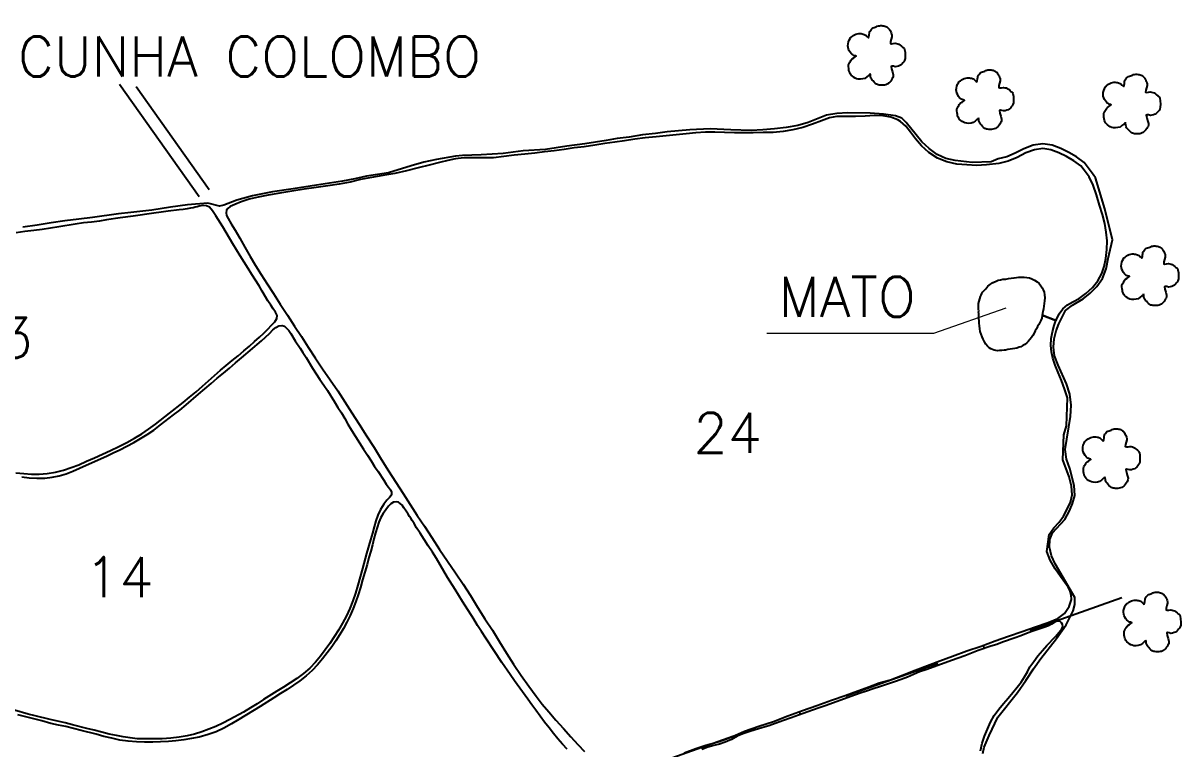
# Model space of a CAD drawing. Extents: x 724956 to 730896, y 7806909 to 7811109.
# Drawn here: x 727120 to 727872, y 7809967 to 7810439 of the extents above; entities that cross this region are included whole.
import ezdxf

# ---------------------------------------------------------------- set-up
doc = ezdxf.new("R2010")
doc.units = 0
doc.header["$MEASUREMENT"] = 0
doc.linetypes.add('CONTINUO', pattern=[0])
doc.linetypes.add('DASHDOT', pattern=[25.4, 12.7, -6.35, 0, -6.35])
for name, color, linetype in [('0114000131', 1, 'Continuous'), ('0114000131013', 5, 'Continuous'), ('0114000131014', 5, 'Continuous'), ('0114000131015', 5, 'Continuous'), ('0114000131019', 5, 'Continuous'), ('0114000131024', 5, 'Continuous'), ('_SIMBOLO ARVORE', 118, 'Continuous'), ('ESTRADA', 1, 'Continuous'), ('MATO', 3, 'Continuous'), ('REDE_DE_LUZ', 6, 'DASHDOT'), ('TEXTO_CONFRONTANTES', 7, 'Continuous'), ('TEXTO_NUN_TAL', 7, 'Continuous'), ('TG', 7, 'CONTINUO')]:
    doc.layers.add(name, color=color, linetype=linetype)
doc.layers.add('TEXTO_DIVERSOS', color=7, linetype='Continuous', lineweight=5)
doc.styles.add('Simplex', font='simplex.shx')

# ---------------------------------------------------------------- blocks, each defined once
blk = doc.blocks.new('92C4C93630411DD16ADE60')
at = {"layer": 'TG', "color": 94, "linetype": 'CONTINUO'}
blk.add_polyline3d([(727079.207964, 7809617.410039, 0), (727078.622403, 7809616.878115, 0), (727077.940319, 7809616.272095, 0), (727077.179466, 7809615.7071, 0), (727076.317577, 7809615.471178, 0), (727075.442443, 7809615.376827, 0), (727074.601834, 7809615.409472, 0), (727073.917431, 7809615.557139, 0), (727073.307658, 7809615.800701, 0), (727072.764851, 7809616.123631, 0), (727072.259699, 7809616.506016, 0), (727071.822418, 7809616.937259, 0), (727071.461579, 7809617.403375, 0), (727071.215591, 7809617.846502, 0), (727071.040807, 7809618.329443, 0), (727070.923417, 7809618.871125, 0), (727070.808649, 7809619.589675, 0), (727070.75438, 7809620.330415, 0), (727070.777523, 7809621.037869, 0), (727070.957596, 7809621.560737, 0), (727071.201955, 7809622.011237, 0), (727071.480562, 7809622.405763, 0), (727071.688498, 7809622.765217, 0), (727071.926761, 7809623.098102, 0), (727072.221471, 7809623.41743, 0), (727072.790196, 7809623.788164, 0), (727073.324021, 7809624.132402, 0), (727073.70548, 7809624.424193, 0), (727073.539872, 7809624.545041, 0), (727073.194893, 7809624.630949, 0), (727072.761005, 7809624.725373, 0), (727072.458153, 7809624.905561, 0), (727072.150204, 7809625.155837, 0), (727071.830508, 7809625.494318, 0), (727071.430999, 7809625.994258, 0), (727071.052505, 7809626.57728, 0), (727070.734434, 7809627.220145, 0), (727070.564327, 7809627.880718, 0), (727070.497371, 7809628.568832, 0), (727070.536882, 7809629.275421, 0), (727070.737412, 7809630.051308, 0), (727071.012614, 7809630.782624, 0), (727071.327378, 7809631.415389, 0), (727071.568012, 7809631.748048, 0), (727071.836922, 7809631.984872, 0), (727072.157935, 7809632.182558, 0), (727072.61665, 7809632.516385, 0), (727073.12879, 7809632.835532, 0), (727073.671849, 7809633.107757, 0), (727074.212789, 7809633.242116, 0), (727074.747542, 7809633.309102, 0), (727075.261503, 7809633.320504, 0), (727075.718051, 7809633.298345, 0), (727076.141116, 7809633.236501, 0), (727076.532609, 7809633.139085, 0), (727076.878983, 7809633.027332, 0), (727077.209203, 7809632.875388, 0), (727077.536775, 7809632.674519, 0), (727077.936147, 7809632.237386, 0), (727078.314179, 7809631.867821, 0), (727078.638673, 7809631.691051, 0), (727078.798841, 7809632.196323, 0), (727078.900015, 7809632.871819, 0), (727078.968937, 7809633.569743, 0), (727079.038796, 7809633.87513, 0), (727079.125053, 7809634.107733, 0), (727079.249615, 7809634.320135, 0), (727079.470481, 7809634.678687, 0), (727079.746399, 7809635.036879, 0), (727080.072207, 7809635.361967, 0), (727080.457219, 7809635.544258, 0), (727080.870942, 7809635.685672, 0), (727081.29736, 7809635.811179, 0), (727081.690247, 7809636.003211, 0), (727082.08645, 7809636.186178, 0), (727082.492607, 7809636.341953, 0), (727082.935212, 7809636.423122, 0), (727083.386158, 7809636.462807, 0), (727083.837192, 7809636.464843, 0), (727084.277139, 7809636.441156, 0), (727084.702861, 7809636.381426, 0), (727085.108299, 7809636.283424, 0), (727085.480778, 7809636.137916, 0), (727085.825813, 7809635.954928, 0), (727086.142301, 7809635.737486, 0), (727086.419216, 7809635.503249, 0), (727086.672829, 7809635.229625, 0), (727086.909482, 7809634.908659, 0), (727087.159431, 7809634.504599, 0), (727087.387174, 7809634.058136, 0), (727087.581123, 7809633.582163, 0), (727087.737229, 7809633.15633, 0), (727087.830706, 7809632.676707, 0), (727087.84431, 7809632.10612, 0), (727087.573481, 7809631.169653, 0), (727087.328776, 7809630.246183, 0), (727087.233438, 7809629.476846, 0), (727087.711917, 7809629.341669, 0), (727088.360344, 7809629.388723, 0), (727089.076054, 7809629.504975, 0), (727089.60811, 7809629.445312, 0), (727090.113332, 7809629.327832, 0), (727090.600263, 7809629.138558, 0), (727091.116084, 7809628.795495, 0), (727091.601726, 7809628.403693, 0), (727092.036756, 7809628.000188, 0), (727092.370623, 7809627.816515, 0), (727092.635601, 7809627.549332, 0), (727092.833843, 7809627.0898, 0), (727092.996192, 7809625.951312, 0), (727093.074599, 7809624.686116, 0), (727093.049704, 7809623.468694, 0), (727092.836189, 7809622.778236, 0), (727092.530118, 7809622.255984, 0), (727092.161597, 7809621.847888, 0), (727091.81995, 7809621.425711, 0), (727091.431653, 7809621.065233, 0), (727090.982398, 7809620.768047, 0), (727090.394045, 7809620.535132, 0), (727089.763991, 7809620.369151, 0), (727089.125803, 7809620.272153, 0), (727088.44579, 7809620.454573, 0), (727087.875217, 7809620.553789, 0), (727087.49809, 7809620.415563, 0), (727087.696341, 7809619.41009, 0), (727088.032613, 7809618.215376, 0), (727088.367473, 7809617.03386, 0), (727088.3416, 7809616.430535, 0), (727088.200363, 7809615.97337, 0), (727087.969244, 7809615.592888, 0), (727087.68391, 7809615.104544, 0), (727087.35202, 7809614.640231, 0), (727086.99142, 7809614.21677, 0), (727086.661346, 7809613.875292, 0), (727086.307205, 7809613.590085, 0), (727085.915795, 7809613.359745, 0), (727085.433211, 7809613.18167, 0), (727084.917487, 7809613.056549, 0), (727084.385953, 7809612.983873, 0), (727083.861018, 7809612.974114, 0), (727083.35112, 7809613.007549, 0), (727082.869778, 7809613.075436, 0), (727082.475414, 7809613.121535, 0), (727082.102965, 7809613.22022, 0), (727081.732271, 7809613.398368, 0), (727081.287548, 7809613.772136, 0), (727080.845978, 7809614.212164, 0), (727080.429119, 7809614.678372, 0), (727080.07745, 7809615.041628, 0), (727079.779416, 7809615.417689, 0), (727079.542385, 7809615.833259, 0), (727079.449911, 7809616.466542, 0), (727079.376033, 7809617.079124, 0), (727079.270974, 7809617.584086, 0)], dxfattribs=at)

msp = doc.modelspace()

# ---------------------------------------------------------------- linework, layer by layer
at = {"layer": '0114000131'}
msp.add_lwpolyline([(727743.51, 7809964.37), (727744.39, 7809968.3), (727747.47, 7809976.01), (727753.2, 7809987.91), (727765.92, 7810003.93), (727771.44, 7810011.67), (727776.33, 7810019.37), (727781.16, 7810026.06), (727791.28, 7810038.91), (727797.69, 7810047.9), (727802.23, 7810056.88), (727803.25, 7810061.18), (727803.24, 7810065.72), (727790.51, 7810087.49), (727788.06, 7810092.74), (727786.82, 7810098.26), (727787, 7810103.22), (727788.72, 7810107.59), (727796.8, 7810116.35), (727799.79, 7810121.94), (727801.73, 7810126.71), (727803.24, 7810132), (727802.92, 7810138.3), (727799.99, 7810149.53), (727797.82, 7810155.48), (727797, 7810161.78), (727800.5, 7810183.19), (727800.78, 7810190.51), (727799.94, 7810197.65), (727797.87, 7810204.39), (727792.33, 7810216.51), (727790.14, 7810222.54), (727789.31, 7810228.26), (727789.88, 7810233.66), (727791.19, 7810238.86), (727792.77, 7810243.47), (727797.16, 7810251.99), (727801.71, 7810255.64), (727808.67, 7810259.72), (727813.22, 7810263.32), (727817.57, 7810267.64), (727821.2, 7810272.92), (727823.53, 7810279.1), (727825.02, 7810285.88), (727827.72, 7810297.98), (727822.75, 7810318.24), (727816.78, 7810338.37), (727815.14, 7810340.51), (727809.25, 7810348.18), (727804.27, 7810351.85), (727799.29, 7810354.78), (727794.09, 7810357.37), (727788.51, 7810359.5), (727782.45, 7810360.36), (727776.21, 7810359.5), (727770.18, 7810357.19), (727764.52, 7810354.23), (727759.02, 7810351.97), (727753.4, 7810350.58), (727748.92, 7810348.77), (727736.55, 7810348.21), (727725.36, 7810349.46), (727719.46, 7810350.91), (727713.72, 7810353.4), (727708.46, 7810357.3), (727703.9, 7810361.76), (727700.07, 7810366.11), (727693.6, 7810374.3), (727690.87, 7810376.96), (727686.63, 7810378.63), (727678.98, 7810379.69), (727670.11, 7810380.3), (727655.78, 7810380.4), (727648.48, 7810380.17), (727641.8, 7810378.88), (727629.94, 7810374.14), (727623.17, 7810372.18), (727615.69, 7810371.07), (727607.93, 7810370.17), (727600.34, 7810369.46), (727592.92, 7810369.07), (727579.67, 7810369.41), (727566.11, 7810370.18), (727552.88, 7810369.48), (727538.31, 7810368.17), (727530.73, 7810367.14), (727522.28, 7810366.12), (727513.63, 7810364.78), (727505.82, 7810363.8), (727498.66, 7810362.59), (727484.63, 7810360.27), (727472.93, 7810358.77), (727459.1, 7810356.7), (727444.61, 7810355.86), (727431.67, 7810354.14), (727417.4, 7810353.15), (727405.21, 7810352.78), (727400.67, 7810352.25), (727388.19, 7810350.26), (727380.08, 7810348.37), (727371.81, 7810346.07), (727357.13, 7810341.58), (727342.73, 7810339.26), (727335.14, 7810337.71), (727327.09, 7810336.17), (727318.69, 7810334.81), (727310.34, 7810333.53), (727295.08, 7810331.05), (727281.79, 7810329.13), (727268.71, 7810326.64), (727258.47, 7810323.86), (727249.97, 7810320.55), (727247.19, 7810319.83), (727239.75, 7810321.92), (727226.49, 7810320.65), (727215.47, 7810319.16), (727203.29, 7810317.3), (727189.51, 7810315.68), (727181.67, 7810314.8), (727164.66, 7810312.53), (727155.69, 7810311.42), (727146.67, 7810310.34), (727137.71, 7810309.09), (727128.65, 7810307.6), (727119.49, 7810306.19)], dxfattribs=at)
at = {"layer": '0114000131013'}
msp.add_lwpolyline([(727114.87, 7810146.54), (727119.95, 7810146.12), (727124.91, 7810145.75), (727129.91, 7810145.82), (727135.15, 7810146.21), (727140.57, 7810146.95), (727145.84, 7810148.3), (727150.83, 7810150.02), (727155.76, 7810151.9), (727160.84, 7810154.11), (727165.96, 7810156.41), (727171.16, 7810158.71), (727176.41, 7810161.14), (727181.71, 7810163.64), (727186.94, 7810166.39), (727191.96, 7810169.16), (727196.68, 7810172.04), (727201.15, 7810175), (727205.66, 7810178.25), (727214.83, 7810185.28), (727223.57, 7810192.34), (727227.77, 7810195.85), (727231.99, 7810199.35), (727236.1, 7810202.89), (727240.15, 7810206.44), (727244.07, 7810209.91), (727247.78, 7810213.25), (727251.61, 7810216.37), (727255.47, 7810219.6), (727259.36, 7810222.72), (727263.06, 7810225.87), (727266.68, 7810228.84), (727269.99, 7810231.93), (727273.14, 7810234.7), (727276.03, 7810237.37), (727278.61, 7810240.04), (727281.11, 7810242.48), (727283.2, 7810244.69), (727284.55, 7810246.83), (727284.64, 7810248.88), (727283.7, 7810250.99), (727282.2, 7810253.15), (727280.52, 7810255.62), (727278.74, 7810258.46), (727275.03, 7810264.58), (727272.97, 7810268.11), (727270.74, 7810271.82), (727268.3, 7810275.56), (727265.88, 7810279.45), (727260.67, 7810287.54), (727258.22, 7810291.5), (727255.87, 7810295.44), (727251.57, 7810302.73), (727249.47, 7810306.36), (727244.85, 7810313.53), (727242.68, 7810316.78), (727240.81, 7810319.14), (727238.69, 7810320.18), (727236.25, 7810320.33), (727234.11, 7810319.88), (727232.72, 7810319.52), (727231.5, 7810319.25), (727230.11, 7810318.85), (727228.4, 7810318.52), (727226.19, 7810318.21), (727223.59, 7810317.78), (727220.94, 7810317.44), (727213.78, 7810316.59), (727209.3, 7810316.03), (727204.55, 7810315.3), (727200.06, 7810314.57), (727195.68, 7810314), (727191.21, 7810313.47), (727182.59, 7810312.28), (727173.87, 7810310.88), (727169.15, 7810310.2), (727164.03, 7810309.56), (727158.74, 7810308.95), (727153.4, 7810308.18), (727142.72, 7810306.34), (727137.37, 7810305.53), (727131.98, 7810304.81), (727126.44, 7810304.11), (727120.76, 7810303.33), (727114.97, 7810302.49)], dxfattribs=at)
at = {"layer": '0114000131014'}
msp.add_lwpolyline([(727118.71, 7810143.93), (727123.4, 7810143.41), (727128.48, 7810143.2), (727133.69, 7810143.23), (727138.35, 7810143.74), (727142.95, 7810144.64), (727147.51, 7810145.96), (727151.89, 7810147.66), (727156.2, 7810149.62), (727160.57, 7810151.54), (727173.71, 7810157.5), (727178.06, 7810159.52), (727182.48, 7810161.65), (727186.98, 7810163.94), (727191.49, 7810166.31), (727195.95, 7810168.82), (727200.31, 7810171.48), (727204.62, 7810174.43), (727208.87, 7810177.71), (727217.38, 7810184.23), (727221.45, 7810187.44), (727225.48, 7810190.74), (727233.64, 7810197.65), (727241.79, 7810204.62), (727245.73, 7810208.05), (727249.73, 7810211.45), (727253.67, 7810214.72), (727257.58, 7810218.02), (727261.45, 7810221.34), (727268.66, 7810227.42), (727271.8, 7810230.1), (727274.62, 7810232.44), (727277.14, 7810234.69), (727279.67, 7810237.15), (727281.89, 7810239.46), (727283.81, 7810241.07), (727285.79, 7810242.02), (727287.87, 7810242.33), (727289.57, 7810241.82), (727290.86, 7810240.69), (727292.21, 7810239.16), (727293.64, 7810237.06), (727296.51, 7810232.38), (727299.68, 7810227.66), (727301.47, 7810224.82), (727303.48, 7810221.51), (727307.75, 7810214.54), (727310.02, 7810210.94), (727312.46, 7810207.19), (727315, 7810203.59), (727317.4, 7810200.13), (727321.97, 7810192.78), (727324.13, 7810189.1), (727326.43, 7810185.55), (727328.69, 7810182.02), (727330.74, 7810178.29), (727333.05, 7810174.34), (727335.55, 7810170.2), (727338.2, 7810166.1), (727340.8, 7810162.1), (727343.43, 7810158.12), (727345.87, 7810154.33), (727348.06, 7810150.79), (727350.29, 7810147.38), (727353.95, 7810141.82), (727355.66, 7810139.27), (727357.12, 7810137.27), (727358.36, 7810135.6), (727359.03, 7810134.11), (727358.96, 7810132.68), (727358.62, 7810131.75), (727357.69, 7810130.56), (727356.06, 7810128.84), (727354.02, 7810126.29), (727351.97, 7810122.83), (727350.23, 7810119.04), (727348.95, 7810115.33), (727347.78, 7810111.57), (727346.6, 7810107.5), (727345.37, 7810103.2), (727342.86, 7810094.19), (727340.23, 7810084.38), (727338.74, 7810079.15), (727337.23, 7810073.72), (727335.67, 7810068.41), (727333.98, 7810063.43), (727331.97, 7810058.56), (727329.69, 7810053.68), (727327.15, 7810048.93), (727324.57, 7810044.33), (727321.79, 7810039.98), (727318.9, 7810035.73), (727315.98, 7810031.57), (727312.98, 7810027.53), (727309.66, 7810023.63), (727306, 7810019.78), (727301.88, 7810016.2), (727297.51, 7810013), (727293.17, 7810010.12), (727288.81, 7810007.4), (727284.41, 7810004.82), (727275.88, 7809999.42), (727271.67, 7809996.63), (727267.3, 7809993.86), (727262.88, 7809991.21), (727253.95, 7809986.35), (727249.46, 7809984.05), (727244.84, 7809981.89), (727240.33, 7809979.99), (727235.73, 7809978.4), (727231.08, 7809976.92), (727226.16, 7809975.78), (727220.92, 7809974.89), (727215.5, 7809974.24), (727209.96, 7809973.83), (727204.34, 7809973.71), (727198.68, 7809973.71), (727193.62, 7809973.91), (727189.13, 7809974.41), (727184.7, 7809975.04), (727180.23, 7809975.89), (727175.59, 7809976.91), (727170.68, 7809978.11), (727165.72, 7809979.46), (727160.89, 7809980.63), (727151.68, 7809982.98), (727147.01, 7809984.11), (727137.11, 7809986.43), (727127.46, 7809988.75), (727122.92, 7809989.92), (727113.95, 7809992.4)], dxfattribs=at)
at = {"layer": '0114000131015'}
msp.add_lwpolyline([(727473.18, 7809967.05), (727470.2, 7809970.39), (727467.27, 7809973.83), (727464.32, 7809977.36), (727461.44, 7809981.01), (727458.47, 7809984.67), (727455.58, 7809988.6), (727452.95, 7809992.41), (727450.26, 7809995.86), (727447.64, 7809999.49), (727439, 7810011.49), (727436.08, 7810015.63), (727430.78, 7810023.38), (727425.79, 7810030.88), (727420.32, 7810039.26), (727417.61, 7810043.44), (727415.04, 7810047.48), (727412.58, 7810051.45), (727405.19, 7810063.04), (727402.81, 7810067.01), (727400.43, 7810070.79), (727395.53, 7810078.64), (727393.02, 7810082.74), (727390.58, 7810086.87), (727388.21, 7810090.97), (727385.59, 7810095), (727382.89, 7810099.1), (727380.23, 7810103.32), (727377.65, 7810107.36), (727375.4, 7810110.96), (727373.71, 7810113.76), (727372.54, 7810115.64), (727371.58, 7810117.07), (727370.7, 7810118.34), (727369.78, 7810119.83), (727368.53, 7810121.78), (727367.12, 7810123.81), (727365.89, 7810125.6), (727364.76, 7810126.74), (727363.56, 7810127.64), (727361.97, 7810127.88), (727360.26, 7810127.46), (727358.58, 7810126.44), (727357.01, 7810124.87), (727355.3, 7810122.68), (727353.56, 7810120.23), (727352.04, 7810117.51), (727350.83, 7810114.51), (727349.68, 7810111.2), (727348.59, 7810107.58), (727347.57, 7810103.76), (727346.62, 7810099.82), (727345.59, 7810095.82), (727344.4, 7810091.63), (727343.13, 7810087.06), (727340.28, 7810077.16), (727338.92, 7810072.14), (727337.48, 7810067.47), (727335.92, 7810063), (727334.2, 7810058.47), (727332.25, 7810053.94), (727330.07, 7810049.59), (727327.79, 7810045.49), (727325.4, 7810041.6), (727322.87, 7810037.56), (727320.18, 7810033.55), (727317.3, 7810029.62), (727314.22, 7810025.79), (727310.93, 7810021.95), (727307.45, 7810018.13), (727303.61, 7810014.66), (727299.54, 7810011.55), (727295.36, 7810008.65), (727291.15, 7810005.95), (727286.94, 7810003.21), (727282.58, 7810000.51), (727273.65, 7809994.89), (727259.8, 7809986.4), (727255.09, 7809983.6), (727250.05, 7809980.81), (727245.03, 7809978.43), (727239.9, 7809976.57), (727234.02, 7809974.81), (727224.03, 7809973.13), (727218.93, 7809972.5), (727213.97, 7809972.12), (727208.98, 7809971.9), (727203.84, 7809971.74), (727198.56, 7809971.69), (727193.17, 7809971.85), (727187.75, 7809972.31), (727182.39, 7809973.05), (727177.15, 7809974.17), (727171.98, 7809975.42), (727166.98, 7809976.76), (727157.21, 7809979.23), (727147.36, 7809981.8), (727142.67, 7809982.66), (727137.58, 7809983.67), (727131.81, 7809985.56), (727126.53, 7809986.82), (727121.29, 7809988.13), (727116.22, 7809989.5)], dxfattribs=at)
at = {"layer": '0114000131019'}
msp.add_lwpolyline([(727741.84, 7809966.06), (727743.09, 7809970.94), (727744.6, 7809975.59), (727746.4, 7809980.12), (727748.37, 7809984.6), (727750.89, 7809989.02), (727753.82, 7809993.1), (727756.82, 7809996.72), (727759.9, 7810000.26), (727763.04, 7810003.81), (727765.86, 7810007.29), (727768.32, 7810010.71), (727770.51, 7810014.14), (727772.4, 7810017.44), (727774.06, 7810020.63), (727776.59, 7810024.09), (727779.23, 7810027.64), (727782.23, 7810031.14), (727785.16, 7810034.38), (727790.61, 7810040.31), (727793.08, 7810043.09), (727794.8, 7810045.25), (727795.43, 7810046.83), (727795.3, 7810048.04), (727794.58, 7810049.24), (727793.65, 7810049.95), (727792.51, 7810050.27), (727791.18, 7810050.07), (727789.82, 7810049.28), (727788.13, 7810048.23), (727786.15, 7810047.23), (727783.73, 7810046.28), (727775.33, 7810043.47), (727771.89, 7810042.23), (727768.16, 7810040.79), (727764.37, 7810039.46), (727756.33, 7810036.53), (727752.46, 7810035.17), (727748.62, 7810034), (727740.48, 7810031.11), (727736.06, 7810029.5), (727731.75, 7810027.78), (727727.41, 7810026.14), (727723.08, 7810024.61), (727718.86, 7810023.21), (727706.34, 7810018.74), (727702.38, 7810017.24), (727698.38, 7810015.65), (727694.51, 7810013.96), (727690.42, 7810012.38), (727686.09, 7810010.84), (727681.53, 7810009.35), (727676.84, 7810007.88), (727672.15, 7810006.35), (727667.76, 7810004.78), (727663.7, 7810003.43), (727655.33, 7810000.47), (727641.58, 7809995.49), (727637.07, 7809993.93), (727632.75, 7809992.5), (727623.64, 7809989.27), (727618.82, 7809987.49), (727613.95, 7809985.74), (727609.16, 7809983.93), (727604.41, 7809982.33), (727599.8, 7809980.9), (727595.49, 7809979.64), (727591.44, 7809978.37), (727587.52, 7809977.09), (727583.79, 7809975.44), (727580.06, 7809973.32), (727576.05, 7809971.59), (727572.18, 7809970.35), (727568.56, 7809969.41), (727564.64, 7809968.45), (727560.87, 7809966.78)], dxfattribs=at)
at = {"layer": '0114000131024'}
msp.add_lwpolyline([(727549.34, 7809964.71), (727556.89, 7809967.61), (727563.32, 7809969.67), (727569.06, 7809971.3), (727571.97, 7809972.17), (727578.6, 7809974.54), (727580.79, 7809975.4), (727588.59, 7809978.81), (727597.76, 7809981.98), (727607.38, 7809985.06), (727616.75, 7809988.76), (727626.18, 7809992.11), (727635.45, 7809995.52), (727645.1, 7809999.01), (727654.03, 7810002.07), (727662.11, 7810004.94), (727669.32, 7810007.69), (727676.01, 7810010.09), (727683.42, 7810012.19), (727691.13, 7810015.22), (727699.38, 7810018.51), (727707.57, 7810021.51), (727715.57, 7810024.45), (727723.8, 7810027.53), (727732.96, 7810030.91), (727742.47, 7810034.12), (727751.56, 7810037.37), (727760.19, 7810040.56), (727768.94, 7810043.52), (727777.79, 7810046.49), (727785.95, 7810049.39), (727792.14, 7810051.99), (727796.45, 7810055.24), (727799.63, 7810059.68), (727801.08, 7810064.31), (727800.9, 7810067.39), (727800.23, 7810069.66), (727798.87, 7810072.24), (727796.72, 7810075.42), (727793.86, 7810079.29), (727790.38, 7810084.25), (727787.19, 7810089.83), (727785.13, 7810095.53), (727786.52, 7810106.56), (727789.65, 7810110.86), (727792.97, 7810114.61), (727795.9, 7810118.56), (727798.35, 7810122.98), (727800.45, 7810127.5), (727801.53, 7810132.27), (727801.12, 7810137.87), (727799.51, 7810143.92), (727795.42, 7810154.99), (727796.15, 7810171.21), (727797.88, 7810177.06), (727798.43, 7810195.43), (727796.64, 7810201.12), (727794.51, 7810206.55), (727792.44, 7810211.71), (727790.38, 7810216.6), (727788.99, 7810221.11), (727788.12, 7810225.2), (727787.76, 7810229.4), (727787.97, 7810233.95), (727788.73, 7810238.3), (727789.81, 7810242.43), (727790.99, 7810245.55), (727782.05, 7810249.1), (727781.7, 7810247.16), (727781.11, 7810245.61), (727780.45, 7810244.3), (727779.76, 7810242.89), (727779.08, 7810241.62), (727778.36, 7810240.27), (727777.55, 7810238.79), (727776.75, 7810237.34), (727775.91, 7810235.87), (727775.04, 7810234.45), (727774.08, 7810233.18), (727773.02, 7810232.02), (727772.04, 7810231.05), (727770.67, 7810230.04), (727769.44, 7810229.29), (727768.16, 7810228.53), (727767.08, 7810228.16), (727765.65, 7810227.67), (727764.27, 7810227.42), (727762.83, 7810227.2), (727761.24, 7810226.94), (727759.62, 7810226.69), (727758.26, 7810226.36), (727757.25, 7810226.36), (727755.81, 7810226.1), (727754.38, 7810225.99), (727753.06, 7810225.96), (727751.97, 7810226.05), (727750.76, 7810226.33), (727749.64, 7810226.72), (727748.61, 7810227.23), (727747.59, 7810227.91), (727746.51, 7810228.89), (727745.41, 7810230.26), (727744.53, 7810231.76), (727743.63, 7810233.36), (727743.01, 7810234.99), (727742.4, 7810236.66), (727741.79, 7810238.48), (727741.48, 7810240.26), (727741.25, 7810242.03), (727741.06, 7810243.93), (727741.01, 7810245.44), (727740.88, 7810246.84), (727740.79, 7810247.91), (727740.84, 7810248.98), (727740.8, 7810250.16), (727740.69, 7810250.97), (727740.74, 7810251.89), (727740.7, 7810252.84), (727740.59, 7810254.06), (727740.62, 7810255.24), (727740.66, 7810256.69), (727741, 7810258.13), (727741.43, 7810259.56), (727741.96, 7810261.18), (727742.4, 7810261.97), (727742.88, 7810263.02), (727743.31, 7810263.99), (727743.97, 7810264.72), (727744.59, 7810265.39), (727745.3, 7810266.18), (727746, 7810266.96), (727746.79, 7810267.93), (727747.51, 7810268.51), (727748.39, 7810269.18), (727749.12, 7810269.76), (727750.63, 7810270.56), (727752.15, 7810271.23), (727753.44, 7810271.7), (727754.97, 7810271.97), (727756.53, 7810272.39), (727758.31, 7810272.5), (727760.1, 7810272.77), (727761.97, 7810273.01), (727763.71, 7810273.25), (727765.42, 7810273.45), (727766.94, 7810273.66), (727768.62, 7810273.71), (727770.37, 7810273.78), (727772.01, 7810273.55), (727773.68, 7810273.24), (727775.37, 7810272.59), (727777.1, 7810271.75), (727778.75, 7810270.72), (727780.14, 7810269.52), (727781.25, 7810268.14), (727782.05, 7810266.87), (727782.71, 7810265.53), (727783.28, 7810263.96), (727783.58, 7810262.19), (727783.7, 7810260.33), (727783.63, 7810258.46), (727783.4, 7810256.64), (727782.83, 7810253.08), (727782.46, 7810251.31), (727782.28, 7810250.41), (727782.05, 7810249.1), (727790.99, 7810245.55), (727791.28, 7810246.33), (727793.16, 7810249.9), (727795.52, 7810253.09), (727798.41, 7810255.8), (727802, 7810257.77), (727806.09, 7810259.94), (727810.51, 7810263.09), (727814.71, 7810267.08), (727818.27, 7810271.44), (727820.72, 7810276.11), (727822.27, 7810280.76), (727823.36, 7810285.89), (727824.06, 7810291.68), (727824.18, 7810297.43), (727823.7, 7810302.99), (727822.76, 7810308.53), (727821.29, 7810314.39), (727819.34, 7810320.6), (727817.27, 7810327.2), (727815.16, 7810333.58), (727812.57, 7810338.92), (727809.3, 7810343.17), (727807.13, 7810346.02), (727802.61, 7810349.35), (727797.86, 7810352.14), (727792.89, 7810354.62), (727787.75, 7810356.57), (727782.44, 7810357.33), (727776.96, 7810356.57), (727771.42, 7810354.45), (727765.79, 7810351.51), (727759.96, 7810349.11), (727753.94, 7810347.62), (727745.76, 7810346.62), (727739.34, 7810346.39), (727733.05, 7810346.61), (727726.61, 7810347.24), (727719.99, 7810348.62), (727713.95, 7810351.06), (727708.4, 7810354.66), (727703.56, 7810359.01), (727699.64, 7810363.53), (727696.46, 7810367.87), (727693.46, 7810371.81), (727689.94, 7810374.91), (727688.28, 7810375.91), (727683.7, 7810377.69), (727678.67, 7810378.6), (727673.05, 7810378.73), (727666.93, 7810378.36), (727660.57, 7810378.22), (727654.33, 7810378.21), (727648.55, 7810378.01), (727643.77, 7810377.28), (727638.52, 7810375.3), (727632.76, 7810373.21), (727626.41, 7810370.9), (727619.95, 7810369.39), (727613.58, 7810368.28), (727607.22, 7810367.78), (727600.66, 7810367.65), (727594.2, 7810367.48), (727588.16, 7810367.5), (727582, 7810367.59), (727575.56, 7810367.8), (727569.23, 7810368.01), (727563.17, 7810367.91), (727556.95, 7810367.42), (727550.49, 7810366.85), (727544.03, 7810366.21), (727537.69, 7810365.64), (727531.03, 7810364.99), (727524.05, 7810364.29), (727517.12, 7810363.36), (727510.48, 7810362.37), (727504.15, 7810361.49), (727497.81, 7810360.48), (727491.23, 7810359.56), (727484.39, 7810358.49), (727477.68, 7810357.66), (727471.26, 7810356.77), (727464.78, 7810355.88), (727458.49, 7810355.07), (727452.17, 7810354.29), (727445.61, 7810353.56), (727438.81, 7810352.91), (727431.99, 7810352.2), (727425.31, 7810351.35), (727418.75, 7810351.19), (727412.22, 7810351.27), (727406.07, 7810351.16), (727400.56, 7810350.53), (727395.71, 7810349.64), (727390.16, 7810348.21), (727383.59, 7810346.59), (727376.48, 7810344.86), (727368.9, 7810342.85), (727361.1, 7810341.01), (727353.3, 7810339.73), (727345.96, 7810338.46), (727338.94, 7810337.1), (727332.1, 7810335.49), (727325.08, 7810334.14), (727317.68, 7810333.09), (727310.01, 7810332.05), (727302.23, 7810330.88), (727294.31, 7810329.62), (727286.38, 7810328.31), (727278.96, 7810327.06), (727272.39, 7810325.69), (727266.51, 7810324.35), (727261.36, 7810322.68), (727257.18, 7810321.02), (727254.2, 7810319.61), (727252.7, 7810318.45), (727251.86, 7810317.22), (727251.5, 7810315.6), (727251.85, 7810313.89), (727252.77, 7810311.83), (727254.81, 7810308.42), (727257.35, 7810304.33), (727260.39, 7810299.1), (727263.65, 7810293.17), (727267.09, 7810287.21), (727270.65, 7810281.31), (727274.35, 7810275.38), (727278.2, 7810269.4), (727282.37, 7810263.16), (727286.72, 7810256.24), (727291.33, 7810249.06), (727295.96, 7810241.94), (727300.44, 7810235.1), (727304.81, 7810228.26), (727309.52, 7810221.35), (727314.08, 7810214.13), (727319.15, 7810207), (727324.08, 7810199.87), (727328.66, 7810192.72), (727333.27, 7810185.58), (727337.99, 7810178.22), (727342.83, 7810170.67), (727347.69, 7810163), (727352.31, 7810155.42), (727357.03, 7810147.99), (727361.82, 7810140.57), (727366.6, 7810133.15), (727371.19, 7810125.95), (727375.65, 7810118.95), (727380.43, 7810112.02), (727385.18, 7810104.59), (727390.27, 7810096.91), (727395.54, 7810089.16), (727400.6, 7810081.62), (727405.54, 7810074.31), (727410.39, 7810066.91), (727415.05, 7810059.33), (727419.81, 7810051.8), (727424.63, 7810044.35), (727429.23, 7810036.9), (727433.82, 7810029.54), (727438.43, 7810022.24), (727443.38, 7810014.94), (727448.4, 7810007.95), (727453.02, 7810001.59), (727457.02, 7809996.38), (727461.26, 7809991.26), (727465.94, 7809985.91), (727470.85, 7809980.52), (727475.63, 7809975.15), (727480.22, 7809970.13), (727484.4, 7809965.65)], dxfattribs=at)
at = {"layer": 'ESTRADA', "linetype": 'ByBlock'}
for points in [[(727234.01, 7810325.87), (727182.32, 7810398.89)], [(727240.54, 7810330.49), (727193.15, 7810397.42)]]:
    msp.add_lwpolyline(points, dxfattribs=at)
at = {"layer": 'MATO'}
msp.add_lwpolyline([(727770.67, 7810230.04), (727769.44, 7810229.29), (727768.16, 7810228.53), (727767.08, 7810228.16), (727765.65, 7810227.67), (727764.27, 7810227.42), (727762.83, 7810227.2), (727761.24, 7810226.94), (727759.62, 7810226.69), (727758.26, 7810226.36), (727757.25, 7810226.36), (727755.81, 7810226.1), (727754.38, 7810225.99), (727753.06, 7810225.96), (727751.97, 7810226.05), (727750.76, 7810226.33), (727749.64, 7810226.72), (727748.61, 7810227.23), (727747.59, 7810227.91), (727746.51, 7810228.89), (727745.41, 7810230.26), (727744.53, 7810231.76), (727743.63, 7810233.36), (727743.01, 7810234.99), (727742.4, 7810236.66), (727741.79, 7810238.48), (727741.48, 7810240.26), (727741.25, 7810242.03), (727741.06, 7810243.93), (727741.01, 7810245.44), (727740.88, 7810246.84), (727740.79, 7810247.91), (727740.84, 7810248.98), (727740.8, 7810250.16), (727740.69, 7810250.97), (727740.74, 7810251.89), (727740.7, 7810252.84), (727740.59, 7810254.06), (727740.62, 7810255.24), (727740.66, 7810256.69), (727741, 7810258.13), (727741.43, 7810259.56), (727741.96, 7810261.18), (727742.4, 7810261.97), (727742.88, 7810263.02), (727743.31, 7810263.99), (727743.97, 7810264.72), (727744.59, 7810265.39), (727745.3, 7810266.18), (727746, 7810266.96), (727746.79, 7810267.93), (727747.51, 7810268.51), (727748.39, 7810269.18), (727749.12, 7810269.76), (727750.04, 7810270.25), (727750.93, 7810270.69), (727752.15, 7810271.23), (727753.44, 7810271.7), (727754.97, 7810271.97), (727756.53, 7810272.39), (727758.31, 7810272.5), (727760.1, 7810272.77), (727761.97, 7810273.01), (727763.71, 7810273.25), (727765.42, 7810273.45), (727766.94, 7810273.66), (727768.62, 7810273.71), (727770.37, 7810273.78), (727772.01, 7810273.55), (727773.68, 7810273.24), (727775.37, 7810272.59), (727777.1, 7810271.75), (727778.75, 7810270.72), (727780.14, 7810269.52), (727781.25, 7810268.14), (727782.05, 7810266.87), (727782.71, 7810265.53), (727783.28, 7810263.96), (727783.58, 7810262.19), (727783.7, 7810260.33), (727783.63, 7810258.46), (727783.4, 7810256.64), (727782.83, 7810253.08), (727782.46, 7810251.31), (727782.28, 7810250.41), (727781.7, 7810247.16), (727781.11, 7810245.61), (727780.45, 7810244.3), (727779.76, 7810242.89), (727779.08, 7810241.62), (727778.36, 7810240.27), (727777.55, 7810238.79), (727776.75, 7810237.34), (727775.91, 7810235.87), (727775.04, 7810234.45), (727774.08, 7810233.18), (727773.02, 7810232.02), (727772.04, 7810231.05)], close=True, dxfattribs=at)
at = {"layer": 'REDE_DE_LUZ', "ltscale": 5}
msp.add_lwpolyline([(727833.89, 7810065.51), (727205.04, 7809841.42), (727099.46, 7809873.93), (726976.88, 7809664.55), (726936.57, 7809597.58), (726803.35, 7809369.3), (726722.44, 7809230.79)], dxfattribs=at)
at = {"layer": 'TEXTO_DIVERSOS', "linetype": 'ByBlock'}
msp.add_lwpolyline([(727603, 7810237.28), (727711.7, 7810237.28), (727758.68, 7810253.75)], dxfattribs=at)

# ---------------------------------------------------------------- block references
at = {"layer": '_SIMBOLO ARVORE', "xscale": 1.649943998678652, "yscale": 1.649943998678652, "zscale": 1.649943998678652}
for p in [(-471969.87, -5075025.66), (-471899.43, -5075054.39), (-471803.98, -5075057.28), (-471792.16, -5075168.82), (-471817.24, -5075287.61), (-471790.69, -5075393.75)]:
    msp.add_blockref('92C4C93630411DD16ADE60', p, dxfattribs=at)

# ---------------------------------------------------------------- texts
at = {"layer": 'TEXTO_CONFRONTANTES', "linetype": 'ByBlock', "style": 'Simplex'}
msp.add_text('JOSÉ SERGIO RODRIGUES DA CUNHA COLOMBO', height=26, dxfattribs=at).set_placement((726596.99, 7810404.09))
at = {"layer": 'TEXTO_DIVERSOS', "color": 7, "linetype": 'ByBlock', "style": 'Simplex'}
msp.add_text('MATO', height=26, dxfattribs=at).set_placement((727610.62, 7810247.97))
at = {"layer": 'TEXTO_NUN_TAL', "color": 7, "linetype": 'ByBlock', "style": 'Simplex'}
for s, p in [('13', (727081.24, 7810221.38)), ('24', (727555.3, 7810159.52)), ('14', (727159.77, 7810065.84))]:
    msp.add_text(s, height=26, dxfattribs=at).set_placement(p)

doc.saveas('drawing.dxf')
